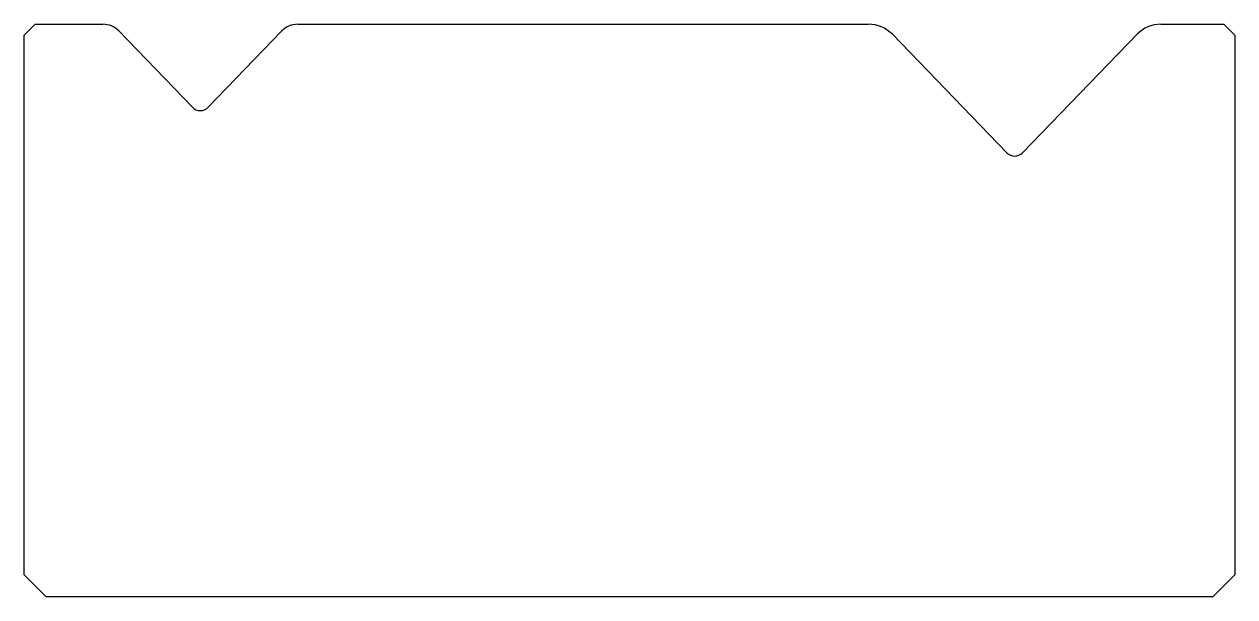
# Model space of a CAD drawing. Header units: metres. Extents: x -24.8 to 30.2, y -11.2 to 14.8.
import ezdxf

# ---------------------------------------------------------------- set-up
doc = ezdxf.new("R2010")
doc.units = ezdxf.units.M

msp = doc.modelspace()

# ---------------------------------------------------------------- linework, layer by layer
for p, q in [((-24.324952, 14.754716), (-24.824952, 14.254716)), ((-24.324952, 14.754716), (-21.249427, 14.754716)), ((-20.530087, 14.449374), (-17.184622, 10.985043)), ((-16.465282, 10.985043), (-13.119817, 14.449374)), ((-12.400477, 14.754716), (13.538336, 14.754716)), ((26.81176, 14.754716), (29.675048, 14.754716)), ((30.175048, 14.254716), (29.675048, 14.754716)), ((-24.824952, -10.245284), (-24.824952, 14.254716)), ((14.617345, 14.296703), (19.815378, 8.913983)), ((20.534718, 8.913983), (25.73275, 14.296703)), ((30.175048, 14.254716), (30.175048, -10.245284)), ((-24.824952, -10.245284), (-23.824952, -11.245284)), ((29.175048, -11.245284), (30.175048, -10.245284)), ((29.175048, -11.245284), (-23.824952, -11.245284))]:
    msp.add_line(p, q)
for centre, radius, start, end in [((-21.249427, 13.754716), 1, 44, 90), ((-12.400477, 13.754716), 1, 90, 136), ((13.538336, 13.254716), 1.5, 44, 90), ((26.81176, 13.254716), 1.5, 90, 136), ((-16.824952, 11.332373), 0.5, 224, 316), ((20.175048, 9.261312), 0.5, 224, 316)]:
    msp.add_arc(centre, radius, start, end)

doc.saveas('drawing.dxf')
